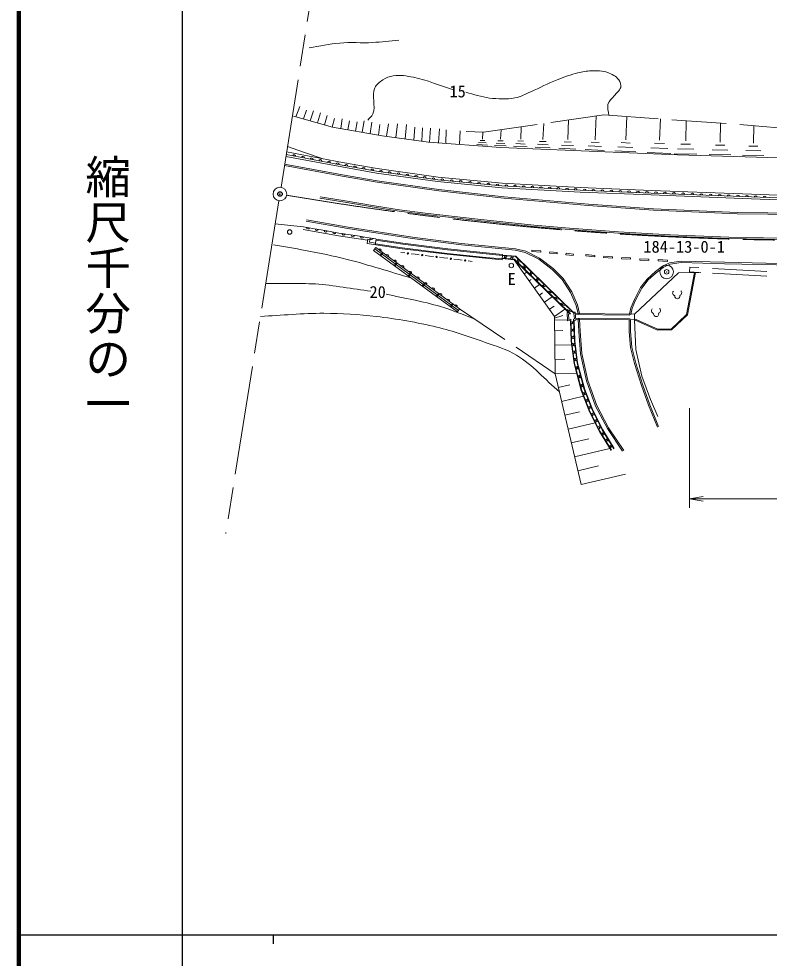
# Model space of a CAD drawing. Units: millimetres at full size, sheet at 1:1000; details may follow other scales. Extents: x 40000 to 680000, y 20000 to 380000.
# Drawn here: x 40000 to 122629, y 202409 to 305910 of the extents above; entities that cross this region are included whole.
import ezdxf
from ezdxf.enums import TextEntityAlignment as Align

# ---------------------------------------------------------------- set-up
doc = ezdxf.new("R2010")
doc.units = ezdxf.units.MM
doc.header["$LTSCALE"] = 1000
doc.header["$PDMODE"] = 32
doc.header["$PDSIZE"] = 500
doc.linetypes.add('CHAIN', pattern=[18.5, 12, -1.5, 3.5, -1.5])
doc.linetypes.add('DASHED', pattern=[7.5, 6, -1.5])
for name, color, linetype, lineweight in [('M-BGD', 7, 'Continuous', 13), ('M-BGD-EXST', 7, 'Continuous', 13), ('M-BMK', 2, 'CHAIN', 13), ('M-BMK-SRVR', 3, 'Continuous', 13), ('M-STR-HTXT', 7, 'Continuous', 13), ('M-STR-STRC', 7, 'Continuous', 13), ('M-TTL', 2, 'Continuous', 140), ('M-TTL-BAND', 7, 'Continuous', 25)]:
    doc.layers.add(name, color=color, linetype=linetype, lineweight=lineweight)
doc.layers.add('M-OTRS', color=6, linetype='Continuous')
doc.styles.add('@ＭＳ ゴシック', font='')
doc.styles.add('ＭＳ ゴシック', font='')
doc.styles.get('@ＭＳ ゴシック').set_extended_font_data('@MS Gothic')
doc.styles.get('ＭＳ ゴシック').set_extended_font_data('MS Gothic')

# ---------------------------------------------------------------- blocks, each defined once
blk = doc.blocks.new('open_arrow')
at = {"color": 0, "linetype": 'Continuous', "lineweight": -2}
blk.add_lwpolyline([(7.5, 1.25), (0, 0), (7.5, -1.25)], dxfattribs=at)

msp = doc.modelspace()

# ---------------------------------------------------------------- linework, layer by layer
at = {"layer": 'M-BGD'}
for p, q in [((70963, 296229), (70505, 295120)), ((70232, 295198), (74532, 293968)), ((71664, 295846), (71357, 294876)), ((72450, 295758), (72091, 294666)), ((73227, 295540), (72899, 294435)), ((73956, 295242), (73665, 294216)), ((103470, 292580), (103590, 295208)), ((106831, 292560), (106950, 295146)), ((74778, 294940), (74493, 293979)), ((74532, 293968), (80022, 293030)), ((75596, 294880), (75447, 293812)), ((76247, 293675), (76404, 294679)), ((77067, 293535), (77242, 294574)), ((77824, 293405), (78020, 294659)), ((78705, 293255), (78886, 294522)), ((79608, 293101), (79764, 294280)), ((80497, 292964), (80694, 294320)), ((81508, 292823), (81697, 294345)), ((82545, 292678), (82680, 294252)), ((83498, 292545), (83607, 293982)), ((95264, 292630), (95327, 294012)), ((97718, 292615), (97798, 294369)), ((100443, 292599), (100543, 294767)), ((110565, 292537), (110672, 294879)), ((113442, 292460), (113485, 294677)), ((117237, 292329), (117277, 294405)), ((120890, 292203), (120927, 294143)), ((80022, 293030), (85098, 292322)), ((84373, 292423), (84445, 293905)), ((85206, 292315), (85343, 293849)), ((86310, 293772), (86223, 292240)), ((87023, 292182), (87055, 293692)), ((88586, 293567), (88517, 292073)), ((91064, 292656), (91099, 293410)), ((93054, 292644), (93102, 293690)), ((85098, 292322), (93087, 291740)), ((91618, 291999), (90453, 292053)), ((91462, 292243), (90631, 292281)), ((91307, 292487), (90808, 292510)), ((93676, 291904), (92367, 291965)), ((93501, 292179), (92566, 292222)), ((93327, 292454), (92765, 292479)), ((95766, 292108), (94715, 292156)), ((95570, 292417), (94939, 292446)), ((98282, 292029), (97102, 292083)), ((98061, 292375), (97353, 292408)), ((101075, 291941), (99753, 292002)), ((100828, 292330), (100035, 292366)), ((104178, 291844), (102697, 291912)), ((103901, 292279), (103013, 292320)), ((107314, 292223), (106320, 292268)), ((111104, 292160), (109993, 292211)), ((113975, 292090), (112896, 292111)), ((117749, 291974), (116713, 291994)), ((121381, 291862), (120387, 291882)), ((69583, 291829), (71360, 291213)), ((73413, 290510), (71360, 291213)), ((93087, 291740), (112516, 290939)), ((95963, 291799), (94491, 291867)), ((98502, 291683), (96851, 291759)), ((101322, 291553), (99471, 291638)), ((104454, 291409), (102382, 291505)), ((107933, 291249), (105614, 291356)), ((107623, 291736), (105967, 291812)), ((111796, 291072), (109204, 291191)), ((111450, 291616), (109598, 291701)), ((114673, 290997), (112156, 291046)), ((112516, 290939), (129253, 290434)), ((114324, 291544), (112526, 291578)), ((118419, 290926), (116003, 290972)), ((118084, 291450), (116358, 291483)), ((122024, 290856), (119706, 290901)), ((121702, 291359), (120047, 291391)), ((71346, 282984), (68197, 283320)), ((72322, 282814), (71346, 282984)), ((73297, 282645), (72322, 282814)), ((74272, 282476), (73297, 282645)), ((75247, 282306), (74272, 282476)), ((76268, 282146), (75247, 282306)), ((77289, 281986), (76268, 282146)), ((78311, 281826), (77289, 281986)), ((79332, 281665), (78311, 281826)), ((78354, 281151), (78423, 281619)), ((78423, 281619), (78671, 281582)), ((78671, 281582), (78626, 281281)), ((79336, 281612), (79248, 281019)), ((79276, 281185), (78626, 281281)), ((79311, 280719), (79074, 280397)), ((80731, 279428), (79192, 280558)), ((88542, 273941), (79311, 280719)), ((88305, 273618), (79074, 280397)), ((79825, 279969), (79979, 279856)), ((80098, 280017), (79944, 280130)), ((82065, 280163), (82515, 280107)), ((83639, 279967), (83189, 280023)), ((83639, 279967), (84089, 279911)), ((85214, 279771), (84764, 279827)), ((85214, 279771), (85664, 279715)), ((86788, 279575), (86338, 279631)), ((86788, 279575), (87238, 279519)), ((93272, 279945), (93216, 279348)), ((82269, 278299), (80731, 279428)), ((81364, 278839), (81518, 278726)), ((81636, 278888), (81482, 279001)), ((88363, 279380), (87913, 279435)), ((88363, 279380), (88813, 279324)), ((89937, 279184), (89487, 279240)), ((95104, 278585), (95175, 278636)), ((113892, 278546), (113864, 278027)), ((83808, 277169), (82269, 278299)), ((82903, 277710), (83056, 277597)), ((83175, 277758), (83021, 277871)), ((95660, 277804), (95944, 278006)), ((107811, 273353), (112635, 277938)), ((112635, 277938), (115091, 277960)), ((113623, 273281), (114514, 277955)), ((85347, 276039), (83808, 277169)), ((84441, 276580), (84595, 276467)), ((84713, 276628), (84560, 276741)), ((96216, 277023), (96429, 277175)), ((96772, 276242), (97340, 276646)), ((86885, 274909), (85347, 276039)), ((85980, 275450), (86134, 275337)), ((86252, 275498), (86098, 275611)), ((97328, 275461), (97683, 275714)), ((88424, 273780), (86885, 274909)), ((87518, 274320), (87672, 274207)), ((87791, 274369), (87637, 274482)), ((97884, 274680), (98736, 275286)), ((88305, 273618), (88542, 273941)), ((98440, 273899), (98937, 274253)), ((98996, 273118), (100132, 273927)), ((100734, 273410), (100525, 273395)), ((100525, 273395), (100567, 272796)), ((101134, 273438), (101135, 273438)), ((101176, 272839), (101134, 273438)), ((101282, 273431), (107811, 273353)), ((107811, 273353), (107804, 272753)), ((113623, 273281), (111856, 271632)), ((98998, 272943), (99915, 273217)), ((99000, 272699), (100420, 272749)), ((100743, 272658), (100428, 272636)), ((100567, 272796), (100787, 272812)), ((101086, 272833), (101176, 272839)), ((101327, 272830), (107804, 272753)), ((107804, 272753), (107944, 269478)), ((107804, 272753), (110339, 271599)), ((99010, 271541), (99897, 271549)), ((111856, 271632), (110339, 271599)), ((99023, 269965), (100878, 269980)), ((107944, 269478), (108587, 266539)), ((99037, 268388), (100125, 268397)), ((99050, 266811), (101428, 266831)), ((99050, 266811), (101913, 254598)), ((108587, 266539), (109558, 263952)), ((99408, 265284), (100678, 265582)), ((99766, 263758), (102178, 264323)), ((109558, 263952), (110373, 262100)), ((100124, 262231), (101731, 262608)), ((100482, 260704), (103459, 261402)), ((100839, 259178), (102784, 259634)), ((101197, 257651), (105095, 258565)), ((101555, 256124), (103838, 256659)), ((101913, 254598), (106816, 255747))]:
    msp.add_line(p, q, dxfattribs=at)
at = {"layer": 'M-BGD', "linetype": 'DASHED'}
for p, q in [((91151, 293407), (104420, 295328)), ((104420, 295328), (120656, 294163)), ((120656, 294163), (140387, 292332)), ((89261, 293503), (91151, 293407)), ((129868, 277677), (113892, 278546)), ((129857, 277157), (113864, 278027)), ((88542, 273941), (99050, 266811)), ((101289, 273330), (107810, 273253)), ((101320, 272930), (107805, 272853))]:
    msp.add_line(p, q, dxfattribs=at)
at = {"layer": 'M-BGD'}
for points in [[(69444, 290950), (75589, 289796), (79401, 289114), (86140, 288166), (93202, 287495), (101806, 287026), (109647, 286708), (119681, 286316), (129506, 285947), (139805, 285851), (153289, 285942), (165944, 286038), (178745, 286151)], [(69491, 291247), (75643, 290091), (79448, 289410), (86175, 288464), (93224, 287794), (101820, 287326), (109659, 287008), (119692, 286616), (129513, 286247), (139805, 286151), (153287, 286242), (165942, 286338), (178743, 286451)], [(69413, 290753), (75553, 289599), (79370, 288917), (86117, 287968), (93187, 287295), (101797, 286826), (109639, 286508), (119673, 286116), (129501, 285747), (139805, 285651), (153290, 285742), (165946, 285838), (178747, 285951)], [(71295, 282688), (75198, 282010), (78407, 281507)], [(79336, 281612), (82294, 281175), (87227, 280557), (91458, 280115), (93272, 279945)], [(78354, 281151), (82213, 280581), (87159, 279961), (91398, 279518), (93216, 279348)], [(93229, 279483), (94548, 279366), (100524, 273545)], [(93234, 279533), (94570, 279414), (100734, 273410)], [(93262, 279831), (94703, 279704), (101135, 273438)], [(93266, 279881), (94725, 279752), (101058, 273583)], [(99050, 266811), (98996, 273118), (94548, 279366)], [(107805, 272862), (110360, 271699), (111816, 271731), (113531, 273332), (114412, 277954)], [(100428, 272636), (100365, 273534), (100524, 273545)], [(101058, 273583), (101269, 273598), (101337, 272700), (101142, 272686)], [(100743, 272658), (100827, 270393), (101137, 267913), (101936, 264948), (102838, 262620), (103949, 260443), (105229, 258346)], [(100787, 272812), (100877, 270397), (101186, 267922), (101983, 264964), (102883, 262640), (103992, 260467), (105271, 258372)], [(101086, 272833), (101176, 270422), (101481, 267980), (102269, 265057), (103158, 262763), (104254, 260614), (105527, 258529)], [(101142, 272686), (101226, 270426), (101530, 267990), (102316, 265073), (103203, 262784), (104298, 260638), (105570, 258555)]]:
    msp.add_lwpolyline(points, dxfattribs=at)
at = {"layer": 'M-BGD', "linetype": 'DASHED'}
for points in [[(79263, 281118), (82226, 280680), (87170, 280060), (91408, 279617), (93226, 279447)], [(79321, 281513), (82280, 281076), (87216, 280458), (91448, 280015), (93263, 279845)]]:
    msp.add_lwpolyline(points, dxfattribs=at)
at = {"layer": 'M-BGD'}
for centre, radius in [((82852, 280065), 75), ((82852, 280065), 49.5), ((82852, 280065), 24.5), ((84426, 279869), 75), ((84426, 279869), 49.5), ((84426, 279869), 24.5), ((86001, 279673), 75), ((86001, 279673), 49.5), ((86001, 279673), 24.5), ((87576, 279477), 75), ((87576, 279477), 49.5), ((87576, 279477), 24.5), ((89150, 279282), 75), ((89150, 279282), 49.5), ((89150, 279282), 24.5)]:
    msp.add_circle(centre, radius, dxfattribs=at)
for centre, radius, start, end in [((70343, 290769), 162, 353.65341, 165.0595), ((71296, 290590), 162, 353.65283, 165.06048), ((72250, 290411), 162, 353.65155, 165.06135), ((73203, 290232), 162, 353.65341, 165.0595), ((74157, 290052), 162, 353.65283, 165.06048), ((75110, 289873), 162, 353.65155, 165.06135), ((76064, 289699), 162, 354.03905, 165.68806), ((77017, 289528), 162, 354.03905, 165.68806), ((77970, 289358), 162, 354.03905, 165.68806), ((78923, 289188), 162, 354.03905, 165.68806), ((79881, 289034), 162, 356.41147, 167.57736), ((80843, 288899), 162, 356.41147, 167.57736), ((81806, 288763), 162, 356.41147, 167.57736), ((82769, 288628), 162, 356.41026, 167.57824), ((83732, 288492), 162, 356.41147, 167.57736), ((84694, 288357), 162, 356.41147, 167.57736), ((85657, 288222), 162, 356.41147, 167.57736), ((86643, 288098), 170, 1.34839, 167.78472), ((87652, 288002), 170, 1.34861, 167.78282), ((88660, 287906), 170, 1.34861, 167.78282), ((89669, 287811), 170, 1.34969, 167.78197), ((90678, 287715), 170, 1.34861, 167.78282), ((91687, 287619), 170, 1.34861, 167.78282), ((92696, 287523), 170, 1.34866, 167.78445), ((93679, 287459), 160, 0.4259, 173.34123), ((94636, 287407), 160, 0.42678, 173.34052), ((95592, 287355), 160, 0.4259, 173.34123), ((96548, 287303), 160, 0.4259, 173.34123), ((97504, 287251), 160, 0.42664, 173.34245), ((98460, 287198), 160, 0.4259, 173.34123), ((99416, 287146), 160, 0.4259, 173.34123), ((100372, 287094), 160, 0.42678, 173.34052), ((101328, 287042), 160, 0.4259, 173.34123), ((102296, 286992), 164, 2.60241, 172.7536), ((103276, 286952), 164, 2.60241, 172.7536), ((104256, 286913), 164, 2.60241, 172.7536), ((105236, 286873), 164, 2.60241, 172.7536), ((106216, 286833), 164, 2.60241, 172.7536), ((107196, 286793), 164, 2.60241, 172.7536), ((108176, 286754), 164, 2.60241, 172.7536), ((109156, 286714), 164, 2.60241, 172.7536), ((110148, 286670), 168, 4.02281, 171.49714), ((111151, 286631), 168, 4.02281, 171.49714), ((112155, 286592), 168, 4.02281, 171.49714), ((113158, 286552), 168, 4.02281, 171.49714), ((114161, 286513), 168, 4.02281, 171.49714), ((115165, 286474), 168, 4.02281, 171.49714), ((116168, 286435), 168, 4.02281, 171.49714), ((117172, 286396), 168, 4.02281, 171.49714), ((118175, 286356), 168, 4.02281, 171.49714), ((119179, 286317), 168, 4.02281, 171.49714), ((120172, 286283), 164, 2.90726, 172.79129), ((121154, 286246), 164, 2.90726, 172.79129), ((122137, 286209), 164, 2.90726, 172.79129), ((71837, 282915), 166, 175.58915, 344.70633), ((72812, 282745), 166, 175.58915, 344.70633), ((73787, 282576), 166, 175.58915, 344.70633), ((74762, 282406), 166, 175.58915, 344.70633), ((75762, 282250), 174, 178.98449, 343.17666), ((76783, 282090), 174, 178.98449, 343.17666), ((77804, 281929), 174, 178.98449, 343.17666), ((78825, 281769), 174, 178.98449, 343.17666), ((79715, 280391), 175, 332.02862, 135.39363), ((80554, 279775), 175, 332.03128, 135.39098), ((93570, 279536), 117, 338.40898, 191.45625), ((93617, 279774), 124, 162.65374, 7.2121), ((94239, 279477), 117, 338.41025, 191.45532), ((94340, 279709), 124, 162.65307, 7.21309), ((95073, 279368), 167, 141.64502, 309.85448), ((81394, 279158), 175, 332.02981, 135.39245), ((82233, 278542), 175, 332.03184, 135.39145), ((94906, 279074), 160, 319.21451, 132.28508), ((95591, 278407), 160, 319.21321, 132.28638), ((95787, 278672), 167, 141.64693, 309.85383), ((83072, 277926), 175, 332.03067, 135.39287), ((83911, 277310), 175, 332.03128, 135.39098), ((96276, 277739), 160, 319.2146, 132.28499), ((96502, 277975), 167, 141.64693, 309.85383), ((97217, 277279), 167, 141.64693, 309.85383), ((84751, 276693), 175, 332.03067, 135.39287), ((96961, 277072), 160, 319.21321, 132.28638), ((97646, 276405), 160, 319.21451, 132.28508), ((97931, 276583), 167, 141.64761, 309.85197), ((85590, 276077), 175, 332.03037, 135.39292), ((86429, 275461), 175, 332.03128, 135.39098), ((98331, 275738), 160, 319.2159, 132.28369), ((98646, 275887), 167, 141.64502, 309.85448), ((87268, 274845), 175, 332.02981, 135.39245), ((88108, 274229), 175, 332.03128, 135.39098), ((99015, 275071), 160, 319.21451, 132.28508), ((99361, 275191), 167, 141.64502, 309.85448), ((99700, 274403), 160, 319.21648, 132.28443), ((100075, 274494), 167, 141.6457, 309.85262), ((100385, 273736), 160, 319.21321, 132.28638), ((100790, 273798), 167, 141.64502, 309.85448), ((100817, 272410), 135, 265.77722, 98.4847), ((101086, 272430), 135, 85.70325, 278.55955), ((100847, 271605), 135, 265.77722, 98.4847), ((101116, 271627), 135, 85.70432, 278.55849), ((100877, 270800), 135, 265.77722, 98.4847), ((101146, 270823), 135, 85.70432, 278.55849), ((101214, 270013), 137, 91.79374, 282.43363), ((100939, 269986), 139, 272.57674, 101.65207), ((101042, 269161), 139, 272.57761, 101.65104), ((101316, 269199), 137, 91.79377, 282.43569), ((101145, 268336), 139, 272.57761, 101.65104), ((101417, 268386), 137, 91.79392, 282.43554), ((101298, 267424), 172, 292.32151, 97.8515), ((101631, 267498), 169, 111.63397, 278.53918), ((101564, 266437), 172, 292.32151, 97.8515), ((101893, 266524), 169, 111.63356, 278.53959), ((101830, 265451), 172, 292.3211, 97.85191), ((102156, 265549), 169, 111.63212, 278.54103), ((102144, 264580), 139, 286.57801, 115.78159), ((102405, 264670), 137, 105.8561, 296.50441), ((102444, 263806), 139, 286.57801, 115.78159), ((102701, 263906), 137, 105.8561, 296.50441), ((102744, 263032), 139, 286.5774, 115.7822), ((102998, 263141), 137, 105.8561, 296.50441), ((103081, 262285), 136, 291.23449, 122.82626), ((103327, 262398), 135, 110.60563, 303.4563), ((103450, 261560), 136, 291.23753, 122.82514), ((103693, 261682), 135, 110.6079, 303.45597), ((103820, 260836), 136, 291.23662, 122.82692), ((104058, 260965), 135, 110.6079, 303.45597), ((104217, 260125), 137, 295.94726, 126.8642), ((104455, 260259), 136, 115.68194, 307.13165), ((104643, 259427), 137, 295.94952, 126.86378), ((104879, 259564), 136, 115.68189, 307.13068), ((105069, 258728), 137, 295.94877, 126.86453), ((105304, 258869), 136, 115.6836, 307.12998)]:
    msp.add_arc(centre, radius, start, end, dxfattribs=at)
for points, knots in [([(71991, 302712), (73106, 302888), (74212, 303142), (75337, 303239), (76536, 303342), (77745, 303231), (78946, 303294), (79917, 303345), (80883, 303469), (81851, 303557)], [0, 0, 0, 0, 1, 1, 1, 2, 2, 2, 3, 3, 3, 3]), ([(89237, 297812), (90099, 297602), (90941, 297285), (91822, 297181), (92752, 297072), (93710, 297021), (94630, 297195), (95246, 297311), (95808, 297629), (96386, 297873), (97363, 298285), (98289, 298814), (99277, 299200), (100026, 299493), (100790, 299758), (101572, 299947), (102054, 300063), (102544, 300169), (103038, 300182), (103646, 300198), (104278, 300193), (104850, 299989), (105302, 299827), (105773, 299589), (106053, 299200), (106223, 298964), (106333, 298641), (106275, 298357), (106196, 297974), (105792, 297741), (105556, 297430), (105326, 297128), (104981, 296882), (104878, 296517), (104766, 296121), (104952, 295697), (104988, 295286)], [0, 0, 0, 0, 1, 1, 1, 2, 2, 2, 3, 3, 3, 4, 4, 4, 5, 5, 5, 6, 6, 6, 7, 7, 7, 8, 8, 8, 9, 9, 9, 10, 10, 10, 11, 11, 11, 12, 12, 12, 12]), ([(78425, 294753), (78613, 294975), (78877, 295151), (78987, 295421), (79348, 296311), (78795, 297421), (79194, 298294), (79367, 298674), (79730, 298951), (80079, 299180), (80421, 299404), (80817, 299570), (81222, 299631), (81962, 299744), (82727, 299607), (83463, 299465), (84970, 299175), (86388, 298537), (87851, 298073)], [0, 0, 0, 0, 1, 1, 1, 2, 2, 2, 3, 3, 3, 4, 4, 4, 5, 5, 5, 6, 6, 6, 6]), ([(68037, 281007), (69209, 280799), (70385, 280610), (71553, 280383), (73094, 280083), (74637, 279784), (76161, 279406), (77370, 279106), (78560, 278731), (79757, 278382), (80919, 278043), (82076, 277688), (83236, 277341)], [0, 0, 0, 0, 1, 1, 1, 2, 2, 2, 3, 3, 3, 4, 4, 4, 4]), ([(78772, 275901), (76733, 276165), (74706, 276545), (72655, 276692), (71696, 276761), (70732, 276722), (69770, 276734), (68909, 276744), (68047, 276750), (67186, 276758)], [0, 0, 0, 0, 1, 1, 1, 2, 2, 2, 3, 3, 3, 3]), ([(90126, 272866), (88894, 273313), (87687, 273835), (86430, 274205), (84470, 274783), (82447, 275118), (80455, 275575)], [0, 0, 0, 0, 1, 1, 1, 2, 2, 2, 2]), ([(66606, 273123), (68937, 273235), (71265, 273474), (73599, 273460), (75525, 273449), (77455, 273339), (79368, 273114), (81611, 272849), (83846, 272472), (86040, 271935), (87848, 271492), (89615, 270889), (91366, 270256), (92536, 269833), (93758, 269491), (94819, 268842), (96582, 267763), (97954, 266148), (99521, 264801)], [0, 0, 0, 0, 1, 1, 1, 2, 2, 2, 3, 3, 3, 4, 4, 4, 5, 5, 5, 6, 6, 6, 6])]:
    msp.add_open_spline(points, degree=3, knots=knots, dxfattribs=at)
at = {"layer": 'M-BGD-EXST'}
for centre in [(69832, 282417), (94230, 278731)]:
    msp.add_circle(centre, 250, dxfattribs=at)
for centre, radius, start, end in [((112280, 275694), 288, 133.20538, 260.07667), ((112508, 275356), 283, 168.91924, 16.29033), ((112704, 275713), 288, 285.13446, 52.00262), ((109953, 273728), 288, 133.20577, 260.07628), ((110181, 273389), 283, 168.91924, 16.29033), ((110377, 273747), 288, 285.13485, 52.00223)]:
    msp.add_arc(centre, radius, start, end, dxfattribs=at)
at = {"layer": 'M-BMK'}
for p, q in [((68872, 287343), (75041, 326265)), ((68637, 285862), (62793, 249199))]:
    msp.add_line(p, q, dxfattribs=at)
msp.add_arc((128412, 632430), 350935, 260.33495, 269.97245, dxfattribs=at)
at = {"layer": 'M-BMK-SRVR'}
for centre in [(68755, 286602), (111335, 278025)]:
    msp.add_circle(centre, 750, dxfattribs=at)
msp.add_point((111335, 278025), dxfattribs=at)
at = {"layer": 'M-OTRS'}
msp.add_point((68755, 286602), dxfattribs=at)
msp.add_point((68755, 286602), dxfattribs=at)
at = {"layer": 'M-STR-HTXT'}
for p, q in [((113864, 263027), (113864, 252027)), ((113864, 253027), (159872, 253027))]:
    msp.add_line(p, q, dxfattribs=at)
at = {"layer": 'M-STR-STRC'}
for p, q in [((96481, 280284), (97468, 280191)), ((98448, 280096), (99263, 280015)), ((100244, 279921), (101059, 279840)), ((102421, 279781), (103430, 279696)), ((104394, 279613), (105379, 279546)), ((106377, 279475), (107349, 279419)), ((108374, 279330), (109369, 279289)), ((110409, 279235), (111414, 279179)), ((101595, 273421), (101740, 273458)), ((107257, 273369), (107404, 273337)), ((101592, 272814), (101742, 272821)), ((107192, 272736), (107342, 272739))]:
    msp.add_line(p, q, dxfattribs=at)
for points in [[(178577, 285073), (165997, 284892), (153330, 284715), (139787, 284525), (129185, 284447), (119120, 284571), (109889, 284969), (102719, 285499), (93438, 286305), (86269, 287101), (79469, 288051), (75652, 288722), (69274, 289880)], [(178579, 284923), (165999, 284742), (153332, 284565), (139788, 284375), (129185, 284297), (119116, 284421), (109880, 284819), (102707, 285350), (93423, 286156), (86251, 286952), (79445, 287902), (75625, 288575), (69251, 289731)], [(73155, 286155), (75679, 285729), (79351, 285104), (81900, 284714), (84732, 284342), (90527, 283689), (96689, 283024), (100611, 282700), (106013, 282296), (111710, 281944), (118191, 281687), (125848, 281551), (134388, 281523), (147816, 281659), (157619, 281814), (166461, 281933), (168345, 281959)], [(73180, 286303), (75704, 285877), (79375, 285252), (81921, 284863), (84750, 284491), (90543, 283838), (96704, 283174), (100623, 282850), (106023, 282446), (111718, 282094), (118195, 281837), (125849, 281701), (134387, 281673), (147814, 281809), (157617, 281964), (166459, 282083), (168342, 282109)], [(101595, 273421), (101362, 274332), (100762, 275748), (99816, 277195), (98736, 278278), (97267, 279414), (95763, 280158), (94658, 280427), (88748, 281018), (83317, 281693), (76243, 282801), (71653, 283608)], [(101740, 273458), (101505, 274380), (100895, 275819), (99933, 277290), (98836, 278390), (97347, 279542), (95815, 280300), (94683, 280575), (88765, 281168), (83338, 281841), (76268, 282949), (71679, 283756)], [(97468, 280191), (97482, 280340), (96495, 280433), (96481, 280284)], [(99263, 280015), (99278, 280164), (98463, 280245), (98448, 280096)], [(101059, 279840), (101074, 279989), (100259, 280070), (100244, 279921)], [(103430, 279696), (103443, 279846), (102434, 279931), (102421, 279781)], [(105379, 279546), (105389, 279696), (104404, 279763), (104394, 279613)], [(107349, 279419), (107358, 279568), (106386, 279624), (106377, 279475)], [(176645, 279461), (170178, 279367), (157734, 279203), (145117, 279019), (132197, 278910), (125290, 278900), (117722, 279079), (112935, 279208), (111666, 279013), (110890, 278641), (110094, 278053), (109203, 277234), (108467, 276305), (107780, 274984), (107408, 274062), (107257, 273369)], [(109369, 279289), (109375, 279439), (108380, 279480), (108374, 279330)], [(176647, 279311), (170180, 279217), (157736, 279053), (145119, 278869), (132198, 278760), (125288, 278750), (117718, 278929), (112944, 279058), (111711, 278869), (110968, 278511), (110190, 277937), (109313, 277131), (108593, 276223), (107916, 274921), (107552, 274017), (107404, 273337)], [(111414, 279179), (111423, 279329), (110417, 279385), (110409, 279235)], [(106492, 258268), (104818, 260767), (103510, 263245), (102508, 266018), (101854, 269002), (101652, 271471), (101592, 272814)], [(106616, 258351), (104947, 260844), (103647, 263306), (102652, 266060), (102002, 269024), (101802, 271480), (101742, 272821)], [(107192, 272736), (107214, 271437), (107358, 269694), (107814, 267919), (108583, 265507), (109345, 263329), (110316, 260920)], [(107342, 272739), (107364, 271444), (107506, 269719), (107958, 267960), (108725, 265555), (109485, 263382), (110455, 260976)]]:
    msp.add_lwpolyline(points, dxfattribs=at)
at = {"layer": 'M-TTL'}
msp.add_line((40000, 380000), (40000, 20000), dxfattribs=at)
at = {"layer": 'M-TTL-BAND'}
for p, q in [((58000, 370000), (58000, 20000)), ((40000, 205000), (579000, 205000)), ((68000, 205000), (68000, 204000))]:
    msp.add_line(p, q, dxfattribs=at)

# ---------------------------------------------------------------- block references
at = {"layer": 'M-STR-HTXT', "xscale": 200, "yscale": 200}
msp.add_blockref('open_arrow', (113864, 253027), dxfattribs=at)

# ---------------------------------------------------------------- texts
at = {"layer": 'M-BGD', "style": 'ＭＳ ゴシック'}
for s, p in [('15', (88322, 297911)), ('20', (79514, 275810))]:
    msp.add_text(s, height=1320, dxfattribs=at).set_placement(p, align=Align.MIDDLE_CENTER)
at = {"layer": 'M-BGD-EXST', "style": 'ＭＳ ゴシック'}
msp.add_text('E', height=1320, dxfattribs=at).set_placement((94280, 277240), align=Align.MIDDLE_CENTER)
at = {"layer": 'M-BMK-SRVR', "style": 'ＭＳ ゴシック'}
msp.add_text('184-13-0-1', height=1320, dxfattribs=at).set_placement((113265, 279742), align=Align.BOTTOM_CENTER)
at = {"layer": 'M-TTL-BAND', "style": '@ＭＳ ゴシック'}
msp.add_text('縮尺千分の一', height=3666, rotation=270, dxfattribs=at).set_placement((49777, 261030), align=Align.MIDDLE_RIGHT)

doc.saveas('drawing.dxf')
